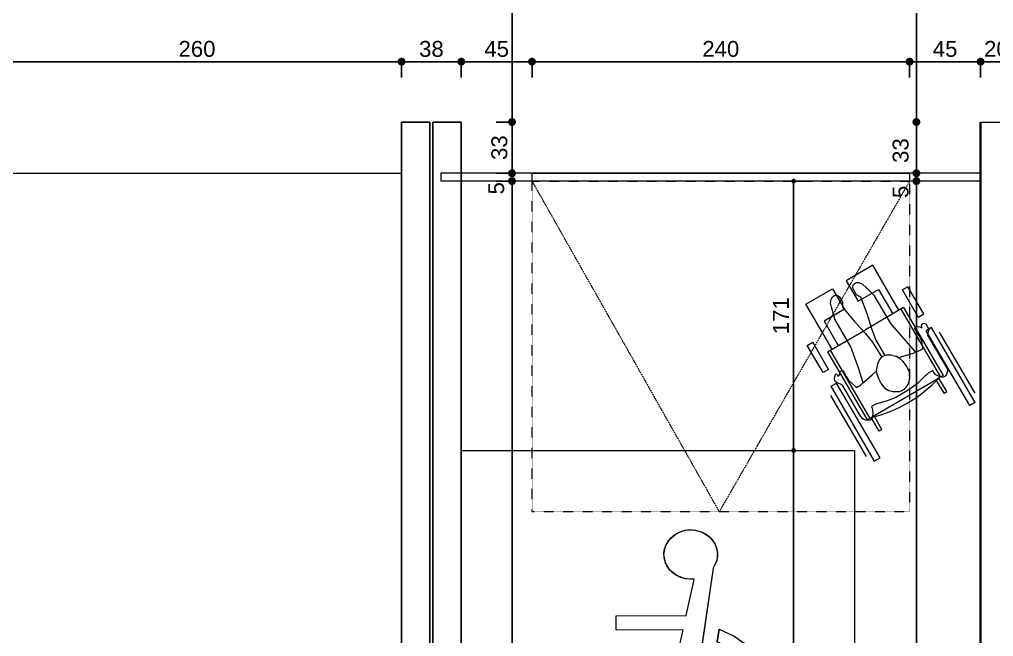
# Model space of a CAD drawing. Header units: centimetres. Extents: x -4990 to 114398, y -61489 to -12305.
# Drawn here: x 31325 to 31944, y -32812 to -32420 of the extents above; entities that cross this region are included whole.
import ezdxf

# ---------------------------------------------------------------- set-up
doc = ezdxf.new("R2010")
doc.units = ezdxf.units.CM
doc.header["$LTSCALE"] = 0.5
doc.linetypes.add('Style de ligne -1', pattern=[0.41664, 0.20828, -0.20836])
doc.layers.get('0').update_dxf_attribs({"linetype": 'CONTINUOUS'})
doc.layers.get('DEFPOINTS').update_dxf_attribs({"linetype": 'CONTINUOUS'})
doc.layers.add('3-BAT C-Niveau -2', color=7, linetype='CONTINUOUS')
doc.styles.add('Helvetica', font='')
doc.styles.get('Helvetica').set_extended_font_data('Helvetica')
doc.dimstyles.new('IS', dxfattribs={"dimtxt": 10.08724, "dimasz": 5.007446, "dimexe": 2, "dimexo": 10, "dimgap": 3, "dimtad": 1, "dimdec": 1, "dimtxsty": 'Helvetica', "dimblk": 'DOT', "dimblk1": 'DOT', "dimblk2": 'DOT', "dimcen": 0, "dimdle": 10, "dimazin": 0, "dimtfac": 0.8, "dimtdec": 1, "dimtix": 1, "dimtmove": 0, "dimatfit": 0, "dimldrblk": 'VW_FILLEDARROW-1', "dimfxl": 10, "dimfxlon": 1, "dimfrac": 2, "dimtolj": 1, "dimarcsym": 0})
doc.dimstyles.new('IS cotation 1_20ème', dxfattribs={"dimtxt": 10.08724, "dimasz": 3.007568, "dimexe": 1, "dimexo": 15.875, "dimgap": 3, "dimtad": 1, "dimdec": 1, "dimtxsty": 'Helvetica', "dimblk": 'DOT', "dimblk1": 'DOT', "dimblk2": 'DOT', "dimcen": 0, "dimdle": 10, "dimazin": 0, "dimtfac": 1, "dimtdec": 1, "dimtix": 1, "dimtmove": 0, "dimatfit": 0, "dimldrblk": 'VW_FILLEDARROW', "dimfxl": 10, "dimfxlon": 1, "dimfrac": 2, "dimtolj": 1, "dimarcsym": 0})

# ---------------------------------------------------------------- blocks, each defined once
blk = doc.blocks.new('Groupe-82-1')
at = {"color": 7, "linetype": 'Continuous', "lineweight": 5}
for p, q in [((13091.82, -46829.49), (13094.32, -46800.33)), ((13094.32, -46800.33), (13110.85, -46801.53)), ((13110.85, -46801.53), (13110.62, -46821.78)), ((13110.62, -46821.78), (13153.37, -46824.91)), ((13153.37, -46824.91), (13163.92, -46879.48)), ((13144.41, -46834.73), (13091.82, -46829.49)), ((13107.92, -46835.48), (13111.18, -46843.31)), ((13155.92, -46894.27), (13144.41, -46834.73)), ((13172.35, -46838.14), (13181.21, -46836.42)), ((13180.44, -46879.98), (13172.35, -46838.14)), ((13181.21, -46836.42), (13189.69, -46880.27)), ((13163.92, -46879.48), (13180.44, -46879.98)), ((13189.69, -46880.27), (13213.07, -46880.98)), ((13222.49, -46891.39), (13155.92, -46894.27)), ((13185.13, -46902.35), (13176.98, -46902.7))]:
    blk.add_line(p, q, dxfattribs=at)
at = {"color": 7, "linetype": 'Continuous', "lineweight": 5, "flags": 128}
for points in [[(13213.43, -46880.86), (13212.76, -46877.95), (13212.58, -46874.99), (13212.87, -46872.05), (13213.64, -46869.22), (13214.85, -46866.59), (13216.48, -46864.25), (13218.47, -46862.26), (13220.77, -46860.68), (13223.29, -46859.56), (13225.97, -46858.94), (13228.73, -46858.84), (13231.47, -46859.25), (13234.11, -46860.17), (13236.59, -46861.57), (13238.8, -46863.4), (13240.71, -46865.61), (13242.23, -46868.13), (13243.33, -46870.89), (13243.97, -46873.79), (13244.14, -46876.76), (13243.82, -46879.7), (13243.03, -46882.52), (13241.8, -46885.13), (13240.15, -46887.46), (13238.14, -46889.44), (13235.84, -46890.99), (13233.3, -46892.09), (13230.62, -46892.68), (13227.86, -46892.77), (13225.13, -46892.33), (13222.49, -46891.39), (13155.92, -46894.27), (13144.41, -46834.73), (13091.82, -46829.49), (13094.32, -46800.33), (13110.85, -46801.53), (13110.62, -46821.78), (13153.37, -46824.91), (13163.92, -46879.48), (13180.44, -46879.98), (13172.35, -46838.14), (13181.21, -46836.42), (13189.69, -46880.27), (13213.07, -46880.98)], [(13107.92, -46835.48), (13111.18, -46843.31), (13103.89, -46847.51), (13097.44, -46853.05), (13092.03, -46859.76), (13087.83, -46867.41), (13084.97, -46875.79), (13083.53, -46884.62), (13083.58, -46893.62), (13085.09, -46902.53), (13088.03, -46911.05), (13092.31, -46918.93), (13097.78, -46925.91), (13104.29, -46931.78), (13111.62, -46936.36), (13119.55, -46939.5), (13127.82, -46941.1), (13136.19, -46941.11), (13144.39, -46939.54), (13152.16, -46936.44), (13159.26, -46931.89), (13165.47, -46926.04), (13170.59, -46919.08), (13174.47, -46911.22), (13176.98, -46902.7), (13185.13, -46902.35), (13182.7, -46912.11), (13178.75, -46921.22), (13173.38, -46929.44), (13166.77, -46936.5), (13159.11, -46942.22), (13150.61, -46946.41), (13141.53, -46948.96), (13132.13, -46949.8), (13122.69, -46948.89), (13113.49, -46946.27), (13104.79, -46942.01), (13096.85, -46936.24), (13089.91, -46929.12), (13084.16, -46920.87), (13079.77, -46911.72), (13076.87, -46901.94), (13075.56, -46891.83), (13075.86, -46881.67), (13077.76, -46871.76), (13081.22, -46862.4), (13086.13, -46853.86), (13092.34, -46846.38), (13099.68, -46840.2)]]:
    blk.add_lwpolyline(points, close=True, dxfattribs=at)
for points in [[(13185.13, -46902.35), (13182.4, -46912.97), (13177.87, -46922.79), (13171.7, -46931.49), (13164.1, -46938.75), (13155.33, -46944.32), (13145.71, -46948.01), (13135.57, -46949.7), (13125.25, -46949.31), (13115.13, -46946.87), (13105.55, -46942.46), (13096.85, -46936.24), (13089.33, -46928.41), (13083.25, -46919.26), (13078.83, -46909.1), (13076.21, -46898.29), (13075.49, -46887.2), (13076.7, -46876.22), (13079.79, -46865.73), (13084.65, -46856.09), (13091.12, -46847.65), (13098.97, -46840.7), (13107.92, -46835.48)], [(13176.98, -46902.7), (13174.16, -46912), (13169.71, -46920.48), (13163.79, -46927.83), (13156.65, -46933.78), (13148.53, -46938.1), (13139.74, -46940.63), (13130.61, -46941.28), (13121.49, -46940.02), (13112.72, -46936.9), (13104.62, -46932.03), (13097.5, -46925.6), (13091.62, -46917.85), (13087.21, -46909.07), (13084.43, -46899.59), (13083.38, -46889.76), (13084.1, -46879.95), (13086.57, -46870.53), (13090.7, -46861.86), (13096.32, -46854.25), (13103.24, -46847.99), (13111.18, -46843.31)], [(13213.43, -46880.86), (13212.57, -46875.17), (13213.52, -46869.56), (13216.15, -46864.66), (13220.17, -46861.03), (13225.12, -46859.08), (13230.45, -46859.04), (13235.53, -46860.9), (13239.8, -46864.46), (13242.76, -46869.31), (13244.09, -46874.9), (13243.63, -46880.6), (13241.42, -46885.75), (13237.73, -46889.76), (13232.98, -46892.19), (13227.69, -46892.75), (13222.49, -46891.39)]]:
    blk.add_lwpolyline(points, dxfattribs=at)
blk = doc.blocks.new('Groupe-83-1')
at = {"color": 7}
blk.add_blockref('Groupe-82-1', (0, 0), dxfattribs=at)
blk = doc.blocks.new('_DOT')
at = {"color": 0, "linetype": 'ByBlock', "lineweight": -2}
blk.add_line((-0.5, 0), (-1, 0), dxfattribs=at)
at = {"color": 0, "linetype": 'ByBlock', "const_width": 0.5}
blk.add_lwpolyline([(-0.25, 0, 1), (0.25, 0, 1)], format="xyb", close=True, dxfattribs=at)
blk = doc.blocks.new('*D2328')
at = {"layer": '3-BAT C-Niveau -2', "color": 0, "linetype": 'Continuous', "lineweight": -2, "transparency": 16777216}
for p, q in [((31307.82, -32456.58), (31307.82, -32444.58)), ((31562.81, -32446.58), (31312.83, -32446.58)), ((31567.82, -32456.58), (31567.82, -32444.58))]:
    blk.add_line(p, q, dxfattribs=at)
at = {"layer": 'DEFPOINTS', "color": 0, "linetype": 'Continuous', "transparency": 16777216}
for p in [(31307.82, -32446.58), (31567.82, -32484.91), (31307.82, -32505.58)]:
    blk.add_point(p, dxfattribs=at)
at = {"layer": '3-BAT C-Niveau -2', "color": 0, "linetype": 'Continuous', "lineweight": -2, "transparency": 16777216, "xscale": 5.007446289062499, "yscale": 5.007446289062499, "zscale": 5.007446289062499, "rotation": 180}
blk.add_blockref('_DOT', (31307.82, -32446.58), dxfattribs=at)
at = {"layer": '3-BAT C-Niveau -2', "color": 0, "linetype": 'Continuous', "lineweight": -2, "transparency": 16777216, "xscale": 5.007446289062499, "yscale": 5.007446289062499, "zscale": 5.007446289062499}
blk.add_blockref('_DOT', (31567.82, -32446.58), dxfattribs=at)
at = {"layer": '3-BAT C-Niveau -2', "color": 0, "linetype": 'Continuous', "lineweight": 5, "transparency": 16777216, "insert": (31437.82, -32438.53), "char_height": 10.087, "attachment_point": 5, "style": 'Helvetica'}
blk.add_mtext('\\A1;260', dxfattribs=at)
blk = doc.blocks.new('VW_FILLEDARROW-1')
at = {"color": 0, "linetype": 'Continuous', "lineweight": 5, "flags": 128}
blk.add_lwpolyline([(-2, 0.54), (0, 0), (-2, -0.54)], close=True, dxfattribs=at)
blk = doc.blocks.new('*D2329')
at = {"layer": '3-BAT C-Niveau -2', "color": 0, "linetype": 'Continuous', "lineweight": -2, "transparency": 16777216}
for p, q in [((31567.82, -32456.58), (31567.82, -32444.58)), ((31600.81, -32446.58), (31572.83, -32446.58)), ((31605.82, -32456.58), (31605.82, -32444.58))]:
    blk.add_line(p, q, dxfattribs=at)
at = {"layer": 'DEFPOINTS', "color": 0, "linetype": 'Continuous', "transparency": 16777216}
for p in [(31567.82, -32446.58), (31567.82, -32484.91), (31605.82, -32484.91)]:
    blk.add_point(p, dxfattribs=at)
at = {"layer": '3-BAT C-Niveau -2', "color": 0, "linetype": 'Continuous', "lineweight": -2, "transparency": 16777216, "xscale": 5.007446289062499, "yscale": 5.007446289062499, "zscale": 5.007446289062499, "rotation": 180}
blk.add_blockref('_DOT', (31567.82, -32446.58), dxfattribs=at)
at = {"layer": '3-BAT C-Niveau -2', "color": 0, "linetype": 'Continuous', "lineweight": -2, "transparency": 16777216, "xscale": 5.007446289062499, "yscale": 5.007446289062499, "zscale": 5.007446289062499}
blk.add_blockref('_DOT', (31605.82, -32446.58), dxfattribs=at)
at = {"layer": '3-BAT C-Niveau -2', "color": 0, "linetype": 'Continuous', "lineweight": 5, "transparency": 16777216, "insert": (31586.82, -32438.53), "char_height": 10.087, "attachment_point": 5, "style": 'Helvetica'}
blk.add_mtext('\\A1;38', dxfattribs=at)
blk = doc.blocks.new('*D2330')
at = {"layer": '3-BAT C-Niveau -2', "color": 0, "linetype": 'Continuous', "lineweight": -2, "transparency": 16777216}
for p, q in [((31605.82, -32456.58), (31605.82, -32444.58)), ((31645.75, -32446.58), (31610.83, -32446.58)), ((31650.76, -32456.58), (31650.76, -32444.58))]:
    blk.add_line(p, q, dxfattribs=at)
at = {"layer": 'DEFPOINTS', "color": 0, "linetype": 'Continuous', "transparency": 16777216}
for p in [(31605.82, -32446.58), (31605.82, -32484.91), (31650.76, -32522.43)]:
    blk.add_point(p, dxfattribs=at)
at = {"layer": '3-BAT C-Niveau -2', "color": 0, "linetype": 'Continuous', "lineweight": -2, "transparency": 16777216, "xscale": 5.007446289062499, "yscale": 5.007446289062499, "zscale": 5.007446289062499, "rotation": 180}
blk.add_blockref('_DOT', (31605.82, -32446.58), dxfattribs=at)
at = {"layer": '3-BAT C-Niveau -2', "color": 0, "linetype": 'Continuous', "lineweight": -2, "transparency": 16777216, "xscale": 5.007446289062499, "yscale": 5.007446289062499, "zscale": 5.007446289062499}
blk.add_blockref('_DOT', (31650.76, -32446.58), dxfattribs=at)
at = {"layer": '3-BAT C-Niveau -2', "color": 0, "linetype": 'Continuous', "lineweight": 5, "transparency": 16777216, "insert": (31628.29, -32438.53), "char_height": 10.087, "attachment_point": 5, "style": 'Helvetica'}
blk.add_mtext('\\A1;45', dxfattribs=at)
blk = doc.blocks.new('*D2331')
at = {"layer": '3-BAT C-Niveau -2', "color": 0, "linetype": 'Continuous', "lineweight": -2, "transparency": 16777216}
for p, q in [((31650.76, -32456.58), (31650.76, -32444.58)), ((31885.75, -32446.58), (31655.77, -32446.58)), ((31890.76, -32456.58), (31890.76, -32444.58))]:
    blk.add_line(p, q, dxfattribs=at)
at = {"layer": 'DEFPOINTS', "color": 0, "linetype": 'Continuous', "transparency": 16777216}
for p in [(31650.76, -32446.58), (31650.76, -32522.43), (31890.76, -32574.93)]:
    blk.add_point(p, dxfattribs=at)
at = {"layer": '3-BAT C-Niveau -2', "color": 0, "linetype": 'Continuous', "lineweight": -2, "transparency": 16777216, "xscale": 5.007446289062499, "yscale": 5.007446289062499, "zscale": 5.007446289062499, "rotation": 180}
blk.add_blockref('_DOT', (31650.76, -32446.58), dxfattribs=at)
at = {"layer": '3-BAT C-Niveau -2', "color": 0, "linetype": 'Continuous', "lineweight": -2, "transparency": 16777216, "xscale": 5.007446289062499, "yscale": 5.007446289062499, "zscale": 5.007446289062499}
blk.add_blockref('_DOT', (31890.76, -32446.58), dxfattribs=at)
at = {"layer": '3-BAT C-Niveau -2', "color": 0, "linetype": 'Continuous', "lineweight": 5, "transparency": 16777216, "insert": (31770.76, -32438.53), "char_height": 10.087, "attachment_point": 5, "style": 'Helvetica'}
blk.add_mtext('\\A1;240', dxfattribs=at)
blk = doc.blocks.new('*D2332')
at = {"layer": '3-BAT C-Niveau -2', "color": 0, "linetype": 'Continuous', "lineweight": -2, "transparency": 16777216}
for p, q in [((31890.76, -32456.58), (31890.76, -32444.58)), ((31930.92, -32446.58), (31895.77, -32446.58)), ((31935.93, -32456.58), (31935.93, -32444.58))]:
    blk.add_line(p, q, dxfattribs=at)
at = {"layer": 'DEFPOINTS', "color": 0, "linetype": 'Continuous', "transparency": 16777216}
for p in [(31890.76, -32446.58), (31935.93, -32484.91), (31890.76, -32574.93)]:
    blk.add_point(p, dxfattribs=at)
at = {"layer": '3-BAT C-Niveau -2', "color": 0, "linetype": 'Continuous', "lineweight": -2, "transparency": 16777216, "xscale": 5.007446289062499, "yscale": 5.007446289062499, "zscale": 5.007446289062499, "rotation": 180}
blk.add_blockref('_DOT', (31890.76, -32446.58), dxfattribs=at)
at = {"layer": '3-BAT C-Niveau -2', "color": 0, "linetype": 'Continuous', "lineweight": -2, "transparency": 16777216, "xscale": 5.007446289062499, "yscale": 5.007446289062499, "zscale": 5.007446289062499}
blk.add_blockref('_DOT', (31935.93, -32446.58), dxfattribs=at)
at = {"layer": '3-BAT C-Niveau -2', "color": 0, "linetype": 'Continuous', "lineweight": 5, "transparency": 16777216, "insert": (31913.34, -32438.53), "char_height": 10.087, "attachment_point": 5, "style": 'Helvetica'}
blk.add_mtext('\\A1;45', dxfattribs=at)
blk = doc.blocks.new('*D2333')
at = {"layer": '3-BAT C-Niveau -2', "color": 0, "linetype": 'Continuous', "lineweight": -2, "transparency": 16777216}
for p, q in [((31930.92, -32446.58), (31925.91, -32446.58)), ((31935.93, -32456.58), (31935.93, -32444.58)), ((31955.93, -32446.58), (31935.93, -32446.58)), ((31955.93, -32456.58), (31955.93, -32444.58)), ((31960.93, -32446.58), (31965.94, -32446.58))]:
    blk.add_line(p, q, dxfattribs=at)
at = {"layer": 'DEFPOINTS', "color": 0, "linetype": 'Continuous', "transparency": 16777216}
for p in [(31935.93, -32446.58), (31935.93, -32484.91), (31955.93, -32484.91)]:
    blk.add_point(p, dxfattribs=at)
at = {"layer": '3-BAT C-Niveau -2', "color": 0, "linetype": 'Continuous', "lineweight": -2, "transparency": 16777216, "xscale": 5.007446289062499, "yscale": 5.007446289062499, "zscale": 5.007446289062499}
blk.add_blockref('_DOT', (31935.93, -32446.58), dxfattribs=at)
at = {"layer": '3-BAT C-Niveau -2', "color": 0, "linetype": 'Continuous', "lineweight": -2, "transparency": 16777216, "xscale": 5.007446289062499, "yscale": 5.007446289062499, "zscale": 5.007446289062499, "rotation": 180}
blk.add_blockref('_DOT', (31955.93, -32446.58), dxfattribs=at)
at = {"layer": '3-BAT C-Niveau -2', "color": 0, "linetype": 'Continuous', "lineweight": 5, "transparency": 16777216, "insert": (31945.93, -32438.53), "char_height": 10.087, "attachment_point": 5, "style": 'Helvetica'}
blk.add_mtext('\\A1;20', dxfattribs=at)
blk = doc.blocks.new('*D2168')
at = {"layer": '3-BAT C-Niveau -2', "color": 0, "linetype": 'Continuous', "lineweight": -2, "transparency": 16777216}
for p, q in [((31628.06, -32522.43), (31640.06, -32522.43)), ((31638.06, -32527.44), (31638.06, -33188.43)), ((31638.06, -33193.43), (31636.06, -33193.43))]:
    blk.add_line(p, q, dxfattribs=at)
at = {"layer": 'DEFPOINTS', "color": 0, "linetype": 'Continuous', "transparency": 16777216}
for p in [(31604.04, -32522.43), (31638.06, -33193.43), (31645.04, -33193.43)]:
    blk.add_point(p, dxfattribs=at)
at = {"layer": '3-BAT C-Niveau -2', "color": 0, "linetype": 'Continuous', "lineweight": -2, "transparency": 16777216, "xscale": 5.007446289062499, "yscale": 5.007446289062499, "zscale": 5.007446289062499}
for p, rotation in [((31638.06, -32522.43), 90), ((31638.06, -33193.43), 270)]:
    blk.add_blockref('_DOT', p, dxfattribs=dict(at, rotation=rotation))
at = {"layer": '3-BAT C-Niveau -2', "color": 0, "linetype": 'Continuous', "lineweight": 5, "transparency": 16777216, "insert": (31630.02, -32857.93), "char_height": 10.087, "attachment_point": 5, "rotation": 90, "style": 'Helvetica'}
blk.add_mtext('\\A1;671', dxfattribs=at)
blk = doc.blocks.new('*D2169')
at = {"layer": '3-BAT C-Niveau -2', "color": 0, "linetype": 'Continuous', "lineweight": -2, "transparency": 16777216}
for p, q in [((31638.06, -32512.43), (31638.06, -32507.42)), ((31628.06, -32517.43), (31640.06, -32517.43)), ((31638.06, -32517.43), (31638.06, -32522.43)), ((31628.06, -32522.43), (31640.06, -32522.43)), ((31638.06, -32527.44), (31638.06, -32532.45))]:
    blk.add_line(p, q, dxfattribs=at)
at = {"layer": 'DEFPOINTS', "color": 0, "linetype": 'Continuous', "transparency": 16777216}
for p in [(31607.1, -32517.43), (31604.04, -32522.43), (31638.06, -32522.43)]:
    blk.add_point(p, dxfattribs=at)
at = {"layer": '3-BAT C-Niveau -2', "color": 0, "linetype": 'Continuous', "lineweight": -2, "transparency": 16777216, "xscale": 5.007446289062499, "yscale": 5.007446289062499, "zscale": 5.007446289062499}
for p, rotation in [((31638.06, -32517.43), 270), ((31638.06, -32522.43), 90)]:
    blk.add_blockref('_DOT', p, dxfattribs=dict(at, rotation=rotation))
at = {"layer": '3-BAT C-Niveau -2', "color": 0, "linetype": 'Continuous', "lineweight": 5, "transparency": 16777216, "insert": (31628.08, -32527), "char_height": 10.087, "attachment_point": 5, "rotation": 90, "style": 'Helvetica'}
blk.add_mtext('\\A1;5', dxfattribs=at)
blk = doc.blocks.new('*D2170')
at = {"layer": '3-BAT C-Niveau -2', "color": 0, "linetype": 'Continuous', "lineweight": -2, "transparency": 16777216}
for p, q in [((31628.06, -32484.91), (31640.06, -32484.91)), ((31638.06, -32489.92), (31638.06, -32512.43)), ((31628.06, -32517.43), (31640.06, -32517.43))]:
    blk.add_line(p, q, dxfattribs=at)
at = {"layer": 'DEFPOINTS', "color": 0, "linetype": 'Continuous', "transparency": 16777216}
for p in [(31588.32, -32484.91), (31607.1, -32517.43), (31638.06, -32517.43)]:
    blk.add_point(p, dxfattribs=at)
at = {"layer": '3-BAT C-Niveau -2', "color": 0, "linetype": 'Continuous', "lineweight": -2, "transparency": 16777216, "xscale": 5.007446289062499, "yscale": 5.007446289062499, "zscale": 5.007446289062499}
for p, rotation in [((31638.06, -32484.91), 90), ((31638.06, -32517.43), 270)]:
    blk.add_blockref('_DOT', p, dxfattribs=dict(at, rotation=rotation))
at = {"layer": '3-BAT C-Niveau -2', "color": 0, "linetype": 'Continuous', "lineweight": 5, "transparency": 16777216, "insert": (31630.02, -32501.17), "char_height": 10.087, "attachment_point": 5, "rotation": 90, "style": 'Helvetica'}
blk.add_mtext('\\A1;33', dxfattribs=at)
blk = doc.blocks.new('*D2171')
at = {"layer": '3-BAT C-Niveau -2', "color": 0, "linetype": 'Continuous', "lineweight": -2, "transparency": 16777216}
for p, q in [((31638.06, -31984.46), (31636.06, -31984.46)), ((31638.06, -31989.47), (31638.06, -32479.91)), ((31628.06, -32484.91), (31640.06, -32484.91))]:
    blk.add_line(p, q, dxfattribs=at)
at = {"layer": 'DEFPOINTS', "color": 0, "linetype": 'Continuous', "transparency": 16777216}
for p in [(31644.06, -31984.46), (31588.32, -32484.91), (31638.06, -32484.91)]:
    blk.add_point(p, dxfattribs=at)
at = {"layer": '3-BAT C-Niveau -2', "color": 0, "linetype": 'Continuous', "lineweight": -2, "transparency": 16777216, "xscale": 5.007446289062499, "yscale": 5.007446289062499, "zscale": 5.007446289062499}
for p, rotation in [((31638.06, -31984.46), 90), ((31638.06, -32484.91), 270)]:
    blk.add_blockref('_DOT', p, dxfattribs=dict(at, rotation=rotation))
at = {"layer": '3-BAT C-Niveau -2', "color": 0, "linetype": 'Continuous', "lineweight": 5, "transparency": 16777216, "insert": (31630.02, -32234.69), "char_height": 10.087, "attachment_point": 5, "rotation": 90, "style": 'Helvetica'}
blk.add_mtext('\\A1;500', dxfattribs=at)
blk = doc.blocks.new('*D2177')
at = {"layer": '3-BAT C-Niveau -2', "color": 0, "linetype": 'Continuous', "lineweight": -2, "transparency": 16777216}
blk.add_line((31895.1, -32527.44), (31895.1, -33188.43), dxfattribs=at)
at = {"layer": 'DEFPOINTS', "color": 0, "linetype": 'Continuous', "transparency": 16777216}
for p in [(31925.54, -32522.43), (31895.1, -33193.43), (31915.04, -33193.43)]:
    blk.add_point(p, dxfattribs=at)
at = {"layer": '3-BAT C-Niveau -2', "color": 0, "linetype": 'Continuous', "lineweight": -2, "transparency": 16777216, "xscale": 5.007446289062499, "yscale": 5.007446289062499, "zscale": 5.007446289062499}
for p, rotation in [((31895.1, -32522.43), 90), ((31895.1, -33193.43), 270)]:
    blk.add_blockref('_DOT', p, dxfattribs=dict(at, rotation=rotation))
at = {"layer": '3-BAT C-Niveau -2', "color": 0, "linetype": 'Continuous', "lineweight": 5, "transparency": 16777216, "insert": (31885.11, -32909.57), "char_height": 10.087, "attachment_point": 5, "rotation": 90, "style": 'Helvetica'}
blk.add_mtext('\\A1;671', dxfattribs=at)
blk = doc.blocks.new('*D2178')
at = {"layer": '3-BAT C-Niveau -2', "color": 0, "linetype": 'Continuous', "lineweight": -2, "transparency": 16777216}
for p, q in [((31895.1, -32512.43), (31895.1, -32507.42)), ((31895.1, -32517.43), (31895.1, -32522.43)), ((31895.1, -32527.44), (31895.1, -32532.45))]:
    blk.add_line(p, q, dxfattribs=at)
at = {"layer": 'DEFPOINTS', "color": 0, "linetype": 'Continuous', "transparency": 16777216}
for p in [(31920.04, -32517.43), (31895.1, -32522.43), (31925.54, -32522.43)]:
    blk.add_point(p, dxfattribs=at)
at = {"layer": '3-BAT C-Niveau -2', "color": 0, "linetype": 'Continuous', "lineweight": -2, "transparency": 16777216, "xscale": 5.007446289062499, "yscale": 5.007446289062499, "zscale": 5.007446289062499}
for p, rotation in [((31895.1, -32517.43), 270), ((31895.1, -32522.43), 90)]:
    blk.add_blockref('_DOT', p, dxfattribs=dict(at, rotation=rotation))
at = {"layer": '3-BAT C-Niveau -2', "color": 0, "linetype": 'Continuous', "lineweight": 5, "transparency": 16777216, "insert": (31885.11, -32529.27), "char_height": 10.087, "attachment_point": 5, "rotation": 90, "style": 'Helvetica'}
blk.add_mtext('\\A1;5', dxfattribs=at)
blk = doc.blocks.new('*D2179')
at = {"layer": '3-BAT C-Niveau -2', "color": 0, "linetype": 'Continuous', "lineweight": -2, "transparency": 16777216}
blk.add_line((31895.1, -32489.92), (31895.1, -32512.43), dxfattribs=at)
at = {"layer": 'DEFPOINTS', "color": 0, "linetype": 'Continuous', "transparency": 16777216}
for p in [(31940.93, -32484.91), (31895.1, -32517.43), (31920.04, -32517.43)]:
    blk.add_point(p, dxfattribs=at)
at = {"layer": '3-BAT C-Niveau -2', "color": 0, "linetype": 'Continuous', "lineweight": -2, "transparency": 16777216, "xscale": 5.007446289062499, "yscale": 5.007446289062499, "zscale": 5.007446289062499}
for p, rotation in [((31895.1, -32484.91), 90), ((31895.1, -32517.43), 270)]:
    blk.add_blockref('_DOT', p, dxfattribs=dict(at, rotation=rotation))
at = {"layer": '3-BAT C-Niveau -2', "color": 0, "linetype": 'Continuous', "lineweight": 5, "transparency": 16777216, "insert": (31885.11, -32503.04), "char_height": 10.087, "attachment_point": 5, "rotation": 90, "style": 'Helvetica'}
blk.add_mtext('\\A1;33', dxfattribs=at)
blk = doc.blocks.new('*D2180')
at = {"layer": '3-BAT C-Niveau -2', "color": 0, "linetype": 'Continuous', "lineweight": -2, "transparency": 16777216}
blk.add_line((31895.1, -31932.47), (31895.1, -32479.91), dxfattribs=at)
at = {"layer": 'DEFPOINTS', "color": 0, "linetype": 'Continuous', "transparency": 16777216}
for p in [(31924.9, -31927.47), (31895.1, -32484.91), (31940.93, -32484.91)]:
    blk.add_point(p, dxfattribs=at)
at = {"layer": '3-BAT C-Niveau -2', "color": 0, "linetype": 'Continuous', "lineweight": -2, "transparency": 16777216, "xscale": 5.007446289062499, "yscale": 5.007446289062499, "zscale": 5.007446289062499}
for p, rotation in [((31895.1, -31927.47), 90), ((31895.1, -32484.91), 270)]:
    blk.add_blockref('_DOT', p, dxfattribs=dict(at, rotation=rotation))
at = {"layer": '3-BAT C-Niveau -2', "color": 0, "linetype": 'Continuous', "lineweight": 5, "transparency": 16777216, "insert": (31885.11, -32288.37), "char_height": 10.087, "attachment_point": 5, "rotation": 90, "style": 'Helvetica'}
blk.add_mtext('\\A1;557', dxfattribs=at)
blk = doc.blocks.new('PORTE DE GARAGE')
at = {"color": 7, "linetype": 'Style de ligne -1', "lineweight": 5}
for p in [(0, 5), (240, 5)]:
    blk.add_line(p, (121, 215), dxfattribs=at)
at = {"color": 7, "linetype": 'Style de ligne -1', "lineweight": 5, "flags": 128}
blk.add_lwpolyline([(0, 215), (240, 215), (240, 5), (0, 5)], close=True, dxfattribs=at)
at = {"color": 7, "linetype": 'Continuous', "lineweight": 13, "flags": 128}
blk.add_lwpolyline([(0, 5), (240, 5), (240, 0), (0, 0)], close=True, dxfattribs=at)
blk = doc.blocks.new('*D2256')
at = {"layer": '3-BAT C-Niveau -2', "color": 0, "linetype": 'Continuous', "lineweight": -2, "transparency": 16777216}
for p, q in [((31817.04, -32693.51), (31816.04, -32693.51)), ((31817.04, -32696.52), (31817.04, -33190.43)), ((31817.04, -33193.43), (31816.04, -33193.43))]:
    blk.add_line(p, q, dxfattribs=at)
at = {"layer": 'DEFPOINTS', "color": 0, "linetype": 'Continuous', "transparency": 16777216}
for p in [(31825.62, -32693.51), (31817.04, -33193.43), (31825.62, -33193.43)]:
    blk.add_point(p, dxfattribs=at)
at = {"layer": '3-BAT C-Niveau -2', "color": 0, "linetype": 'Continuous', "lineweight": -2, "transparency": 16777216, "xscale": 3.007568359375, "yscale": 3.007568359375, "zscale": 3.007568359375}
for p, rotation in [((31817.04, -32693.51), 90), ((31817.04, -33193.43), 270)]:
    blk.add_blockref('_DOT', p, dxfattribs=dict(at, rotation=rotation))
at = {"layer": '3-BAT C-Niveau -2', "color": 0, "linetype": 'Continuous', "lineweight": 5, "transparency": 16777216, "insert": (31807.05, -32916.51), "char_height": 10.087, "attachment_point": 5, "rotation": 90, "style": 'Helvetica'}
blk.add_mtext('\\A1;500', dxfattribs=at)
blk = doc.blocks.new('VW_FILLEDARROW')
at = {"color": 0, "linetype": 'Continuous', "lineweight": 5, "flags": 128}
blk.add_lwpolyline([(-10.56, 2.83), (0, 0), (-10.56, -2.83)], close=True, dxfattribs=at)
blk = doc.blocks.new('*D2257')
at = {"layer": '3-BAT C-Niveau -2', "color": 0, "linetype": 'Continuous', "lineweight": -2, "transparency": 16777216}
for p, q in [((31827.04, -32522.43), (31816.04, -32522.43)), ((31817.04, -32525.44), (31817.04, -32690.5)), ((31817.04, -32693.51), (31816.04, -32693.51))]:
    blk.add_line(p, q, dxfattribs=at)
at = {"layer": 'DEFPOINTS', "color": 0, "linetype": 'Continuous', "transparency": 16777216}
for p in [(31850, -32522.43), (31817.04, -32693.51), (31825.62, -32693.51)]:
    blk.add_point(p, dxfattribs=at)
at = {"layer": '3-BAT C-Niveau -2', "color": 0, "linetype": 'Continuous', "lineweight": -2, "transparency": 16777216, "xscale": 3.007568359375, "yscale": 3.007568359375, "zscale": 3.007568359375}
for p, rotation in [((31817.04, -32522.43), 90), ((31817.04, -32693.51), 270)]:
    blk.add_blockref('_DOT', p, dxfattribs=dict(at, rotation=rotation))
at = {"layer": '3-BAT C-Niveau -2', "color": 0, "linetype": 'Continuous', "lineweight": 5, "transparency": 16777216, "insert": (31808.99, -32607.97), "char_height": 10.087, "attachment_point": 5, "rotation": 90, "style": 'Helvetica'}
blk.add_mtext('\\A1;171', dxfattribs=at)
blk = doc.blocks.new('P_HANDICAP_FAUTEUIL')
at = {"color": 7, "linetype": 'Continuous', "lineweight": 5}
for p, q in [((-24.61, 53.64), (-5, 53.64)), ((-24.61, 20.64), (-24.61, 53.64)), ((-5, 53.64), (-5, 38.64)), ((5, 53.64), (5, 38.64)), ((24.61, 53.64), (5, 53.64)), ((24.61, 20.64), (24.61, 53.64)), ((-20, 38.64), (-20, 20.64)), ((-5, 38.64), (-20, 38.64)), ((5, 38.64), (20, 38.64)), ((20, 38.64), (20, 20.64)), ((-37, 30.64), (-33, 30.64)), ((-37, 10.64), (-37, 30.64)), ((-33, 10.64), (-33, 30.64)), ((37, 30.64), (33, 30.64)), ((33, 10.64), (33, 30.64)), ((37, 10.64), (37, 30.64)), ((-28, 20.64), (0, 20.64)), ((-28, 20.64), (-28, -29.36)), ((-26, 20.64), (-26, -29.36)), ((28, 20.64), (0, 20.64)), ((26, 20.64), (26, -29.36)), ((28, 20.64), (28, -29.36)), ((-33, 10.64), (-37, 10.64)), ((33, 10.64), (37, 10.64)), ((-37, 0.64), (-33, 0.64)), ((-37, -54.36), (-37, 0.64)), ((-33, -54.36), (-33, 0.64)), ((37, 0.64), (33, 0.64)), ((33, -54.36), (33, 0.64)), ((37, -54.36), (37, 0.64)), ((-40, -49.36), (-40, -4.36)), ((40, -49.36), (40, -4.36)), ((-28, -29.36), (-24.61, -29.36)), ((-24.88, -39.36), (-24.88, -29.36)), ((-24.61, -29.36), (24.61, -29.36)), ((-22.88, -39.36), (-22.88, -29.93)), ((22.88, -39.36), (22.88, -29.93)), ((28, -29.36), (24.61, -29.36)), ((24.88, -39.36), (24.88, -29.36)), ((-22.88, -39.36), (-24.88, -39.36)), ((22.88, -39.36), (24.88, -39.36)), ((-37.27, -54.36), (-33, -54.36)), ((37.27, -54.36), (33, -54.36))]:
    blk.add_line(p, q, dxfattribs=at)
at = {"color": 7, "linetype": 'Continuous', "lineweight": 5, "flags": 128}
for points in [[(-24.88, -29.36, 0.072987), (0, -33.01)], [(0, -33.01, 0.072962), (24.88, -29.36)]]:
    blk.add_lwpolyline(points, format="xyb", dxfattribs=at)
blk = doc.blocks.new('Groupe-204-1')
at = {"color": 7, "linetype": 'Continuous', "lineweight": 18}
blk.add_line((13376.39, -46978.45), (13376.29, -46980.54), dxfattribs=at)
at = {"color": 7, "linetype": 'Continuous', "lineweight": 5, "flags": 128}
for points in [[(13355.86, -46963.28), (13363.98, -46958.82), (13376.95, -46951.27), (13392.33, -46937.94), (13397.46, -46935.54), (13399.37, -46934.61), (13401.68, -46933.46), (13404.28, -46933.26), (13406.01, -46933.95), (13406.96, -46935.04), (13407.48, -46936.11), (13407.39, -46936.98), (13406.92, -46938.05), (13403.71, -46940.91), (13400.55, -46941.46), (13393.37, -46950.27), (13387.06, -46958.72), (13382.38, -46964.31), (13373.98, -46971.8)], [(13384.13, -46996.55), (13389, -46994.94), (13392.12, -46992.3), (13394.28, -46990.46), (13395.71, -46989.22), (13396.38, -46989.3), (13397.44, -46990.3), (13397.53, -46992.01), (13397.18, -46993.04), (13397.41, -46993.57), (13398.2, -46992.88), (13399.33, -46992.96), (13400.16, -46993.91), (13400.05, -46995.45), (13397.17, -46997.95), (13393.9, -46997.71), (13393.2, -46997.85), (13374.02, -47014.48), (13371, -47014.27), (13369.79, -47013.59), (13368.6, -47012.22), (13368.7, -47010.71), (13369.08, -47009.04), (13369.53, -47007.75), (13370.61, -47006.22), (13371.82, -47005.18), (13369.68, -47002.71), (13366.25, -47000.35), (13361.58, -46997.18), (13356.08, -46991.69), (13350.6, -46985.37), (13347.53, -46980.31), (13344.04, -46973.61), (13342.04, -46971.3), (13340.42, -46972.11), (13337.64, -46972.87), (13335.01, -46973), (13333.4, -46971.92), (13332.95, -46970.32), (13332.96, -46969.39), (13333.09, -46968.08), (13333.36, -46967.32), (13334.68, -46965.61), (13351.89, -46950.68), (13352.42, -46949.13), (13352.82, -46946.99), (13353.45, -46945.62), (13354.57, -46944.85), (13355.82, -46944.62), (13357.86, -46944.9), (13358.3, -46945.41), (13357.83, -46946.09), (13357.1, -46946.66), (13357.52, -46947.49), (13359.05, -46947.54), (13360.46, -46947.78), (13361.07, -46948.61), (13361.01, -46949.19), (13360.13, -46949.92), (13357.74, -46951.9), (13355.73, -46953.74), (13352.59, -46958.97), (13352.2, -46959.51), (13354.02, -46961.8), (13356.39, -46963.66), (13362.02, -46967.9), (13364.68, -46969.97), (13362.9, -46970.82), (13360.09, -46972.66), (13357.46, -46974.58), (13355.17, -46977.39), (13354.14, -46980.14), (13353.94, -46982.99), (13354.42, -46985.42), (13354.74, -46986.9), (13355.68, -46988.36), (13357.02, -46989.79), (13358.27, -46990.66), (13360.21, -46991.45), (13362.28, -46991.77), (13364.8, -46991.67), (13366.21, -46991.34), (13368.03, -46990.92), (13371.55, -46988.3), (13374.01, -46985.5), (13375.48, -46983.07), (13375.71, -46982.51), (13375.7, -46982.48)], [(13381.29, -46992.59), (13386.85, -46985.19), (13396.16, -46973.4), (13411.53, -46960.07), (13414.63, -46955.33), (13415.82, -46953.57), (13417.28, -46951.44), (13417.85, -46948.89), (13417.41, -46947.09), (13416.46, -46945.99), (13415.48, -46945.32), (13414.6, -46945.29), (13413.47, -46945.6), (13410.19, -46948.38), (13409.2, -46951.43), (13399.46, -46957.3), (13390.21, -46962.35), (13384.01, -46966.2), (13375.42, -46973.46)], [(13376.39, -46978.45), (13376.42, -46977.51), (13376.35, -46976.48), (13375.91, -46974.52), (13375.48, -46973.37), (13374.11, -46971.68), (13372.28, -46970.76), (13369.45, -46969.93), (13367.09, -46969.89), (13364.68, -46969.97)], [(13375.71, -46982.51), (13376.25, -46981.17), (13376.31, -46980.45), (13376.28, -46981.22), (13375.72, -46982.56)], [(13375.74, -46982.6), (13375.73, -46982.59), (13375.72, -46982.56), (13375.59, -46982.87), (13375.74, -46982.74), (13375.8, -46982.82)], [(13375.74, -46982.6), (13376.66, -46983.97), (13376.75, -46984.15), (13376.97, -46984.46), (13378.57, -46987.65), (13378.93, -46988.36), (13380.69, -46991.59), (13381.24, -46992.59), (13382.18, -46993.93), (13384.13, -46996.56), (13384.18, -46996.54)]]:
    blk.add_lwpolyline(points, dxfattribs=at)
blk = doc.blocks.new('Groupe-205-1')
at = {"color": 6, "true_color": 0xff00ff, "rotation": 310.9445916546129}
blk.add_blockref('P_HANDICAP_FAUTEUIL', (13373.7, -46971.93), dxfattribs=at)
at = {"color": 7}
blk.add_blockref('Groupe-204-1', (0, 0), dxfattribs=at)

msp = doc.modelspace()

# ---------------------------------------------------------------- linework, layer by layer
at = {"layer": '3-BAT C-Niveau -2', "color": 7, "linetype": 'Continuous', "lineweight": 25}
for p, q in [((31567.821, -32484.915), (31567.821, -33193.435)), ((31567.821, -32484.915), (31567.821, -33193.435)), ((31567.821, -32484.915), (31585.821, -32484.915)), ((31585.821, -32484.915), (31585.821, -33193.435)), ((31585.821, -32484.915), (31585.821, -33193.435)), ((31587.821, -33198.467), (31587.821, -32484.915)), ((31605.821, -32484.915), (31587.821, -32484.915)), ((31587.821, -33198.467), (31587.821, -32484.915)), ((31605.821, -33198.467), (31605.821, -32484.915)), ((31605.821, -33198.467), (31605.821, -32484.915))]:
    msp.add_line(p, q, dxfattribs=at)
at = {"layer": '3-BAT C-Niveau -2', "color": 7, "linetype": 'Continuous', "lineweight": 35}
msp.add_line((31935.925, -32484.915), (31935.925, -33193.435), dxfattribs=at)
at = {"layer": '3-BAT C-Niveau -2', "color": 7, "linetype": 'Continuous', "lineweight": 5}
for p, q in [((31935.925, -32484.915), (31935.925, -33193.435)), ((31935.925, -32484.915), (31955.925, -32484.915)), ((31592.82, -32517.434), (31592.82, -32522.434)), ((31935.725, -32517.434), (31592.82, -32517.434)), ((31935.725, -32522.434), (31592.82, -32522.434))]:
    msp.add_line(p, q, dxfattribs=at)
at = {"layer": '3-BAT C-Niveau -2', "color": 7, "linetype": 'Continuous', "lineweight": 18}
for p, q in [((31935.725, -32517.434), (31592.82, -32517.434)), ((31935.725, -32522.434), (31592.82, -32522.434))]:
    msp.add_line(p, q, dxfattribs=at)
at = {"layer": '3-BAT C-Niveau -2', "color": 7, "linetype": 'Continuous', "lineweight": 5, "flags": 128}
msp.add_lwpolyline([(31307.412, -33193.435), (31307.412, -32517.434), (31567.821, -32517.434), (31567.821, -33193.435)], close=True, dxfattribs=at)
at = {"layer": '3-BAT C-Niveau -2', "color": 7, "linetype": 'Continuous', "lineweight": 18, "flags": 128}
msp.add_lwpolyline([(31605.821, -32693.512), (31855.821, -32693.512), (31855.821, -33193.512), (31605.821, -33193.512)], close=True, dxfattribs=at)

# ---------------------------------------------------------------- block references
at = {"layer": '3-BAT C-Niveau -2', "color": 7}
for name, p, rotation in [('PORTE DE GARAGE', (31890.761, -32517.434), 180.0000000000319), ('Groupe-205-1', (-16766.963, -37034.655), 79.27640525614329), ('Groupe-83-1', (-16766.963, -37034.655), 79.27640525614329)]:
    msp.add_blockref(name, p, dxfattribs=dict(at, rotation=rotation))

# ---------------------------------------------------------------- dimensions: what is measured, and where the dimension line sits
at = {"layer": '3-BAT C-Niveau -2', "color": 7, "linetype": 'Continuous', "lineweight": 5}
for base, p1, p2, dimstyle, override, picture, middle in [((31895.099, -32484.915), (31924.901, -31927.467), (31940.925, -32484.915), 'IS', {"dimtxt": 10.08724, "dimdec": 0, "dimpost": '<>', "dimtxsty": 'Helvetica', "dimse1": 1, "dimse2": 1, "dimtmove": 2}, '*D2180', (31885.114, -32288.367)), ((31895.099, -32517.434), (31940.925, -32484.915), (31920.037, -32517.434), 'IS', {"dimtxt": 10.08724, "dimdec": 0, "dimpost": '<>', "dimtxsty": 'Helvetica', "dimse1": 1, "dimse2": 1, "dimtmove": 2}, '*D2179', (31885.114, -32503.044)), ((31638.061, -32522.434), (31607.095, -32517.434), (31604.037, -32522.434), 'IS', {"dimtxt": 10.08724, "dimdec": 0, "dimpost": '<>', "dimtxsty": 'Helvetica', "dimtix": 0, "dimtmove": 2}, '*D2169', (31628.076, -32527.001)), ((31895.099, -32522.434), (31920.037, -32517.434), (31925.537, -32522.434), 'IS', {"dimtxt": 10.08724, "dimdec": 0, "dimpost": '<>', "dimtxsty": 'Helvetica', "dimse1": 1, "dimse2": 1, "dimtix": 0, "dimtmove": 2}, '*D2178', (31885.114, -32529.266)), ((31895.099, -33193.435), (31925.537, -32522.434), (31915.037, -33193.435), 'IS', {"dimtxt": 10.08724, "dimdec": 0, "dimpost": '<>', "dimtxsty": 'Helvetica', "dimse1": 1, "dimse2": 1, "dimtmove": 2}, '*D2177', (31885.114, -32909.571)), ((31817.037, -33193.435), (31825.624, -32693.512), (31825.624, -33193.435), 'IS cotation 1_20ème', {"dimtxt": 10.08724, "dimgap": 3, "dimdec": 0, "dimpost": '<>', "dimtxsty": 'Helvetica', "dimtmove": 2}, '*D2256', (31807.052, -32916.511))]:
    dim = msp.add_linear_dim(base=base, p1=p1, p2=p2, angle=90, dimstyle=dimstyle, override=override, dxfattribs=at)
    dim.commit()
    dim.dimension.update_dxf_attribs({"geometry": picture, "text_midpoint": middle, "dimtype": 160})
for base, p1, p2, dimstyle, picture, middle in [((31638.061, -32484.915), (31644.061, -31984.46), (31588.32, -32484.915), 'IS', '*D2171', (31630.018, -32234.687)), ((31638.061, -32517.434), (31588.32, -32484.915), (31607.095, -32517.434), 'IS', '*D2170', (31630.018, -32501.175)), ((31638.061, -33193.435), (31604.037, -32522.434), (31645.037, -33193.435), 'IS', '*D2168', (31630.018, -32857.935)), ((31817.037, -32693.512), (31849.999, -32522.434), (31825.624, -32693.512), 'IS cotation 1_20ème', '*D2257', (31808.994, -32607.973))]:
    dim = msp.add_linear_dim(base=base, p1=p1, p2=p2, angle=90, dimstyle=dimstyle, override={"dimtxt": 10.08724, "dimdec": 0, "dimpost": '<>', "dimtxsty": 'Helvetica', "dimtmove": 2}, dxfattribs=at)
    dim.commit()
    dim.dimension.update_dxf_attribs({"geometry": picture, "text_midpoint": middle})
for base, p1, p2, picture, middle in [((31307.821, -32446.578), (31567.821, -32484.915), (31307.821, -32505.578), '*D2328', (31437.821, -32438.535)), ((31567.821, -32446.578), (31605.821, -32484.915), (31567.821, -32484.915), '*D2329', (31586.821, -32438.535)), ((31605.821, -32446.578), (31650.761, -32522.434), (31605.821, -32484.915), '*D2330', (31628.291, -32438.535)), ((31650.761, -32446.578), (31890.761, -32574.934), (31650.761, -32522.434), '*D2331', (31770.761, -32438.535)), ((31890.761, -32446.578), (31935.925, -32484.915), (31890.761, -32574.934), '*D2332', (31913.343, -32438.535)), ((31935.925, -32446.578), (31955.925, -32484.915), (31935.925, -32484.915), '*D2333', (31945.925, -32438.535))]:
    dim = msp.add_linear_dim(base=base, p1=p1, p2=p2, dimstyle='IS', override={"dimtxt": 10.08724, "dimdec": 0, "dimpost": '<>', "dimtxsty": 'Helvetica', "dimtmove": 2}, dxfattribs=at)
    dim.commit()
    dim.dimension.update_dxf_attribs({"geometry": picture, "text_midpoint": middle})

doc.saveas('drawing.dxf')
